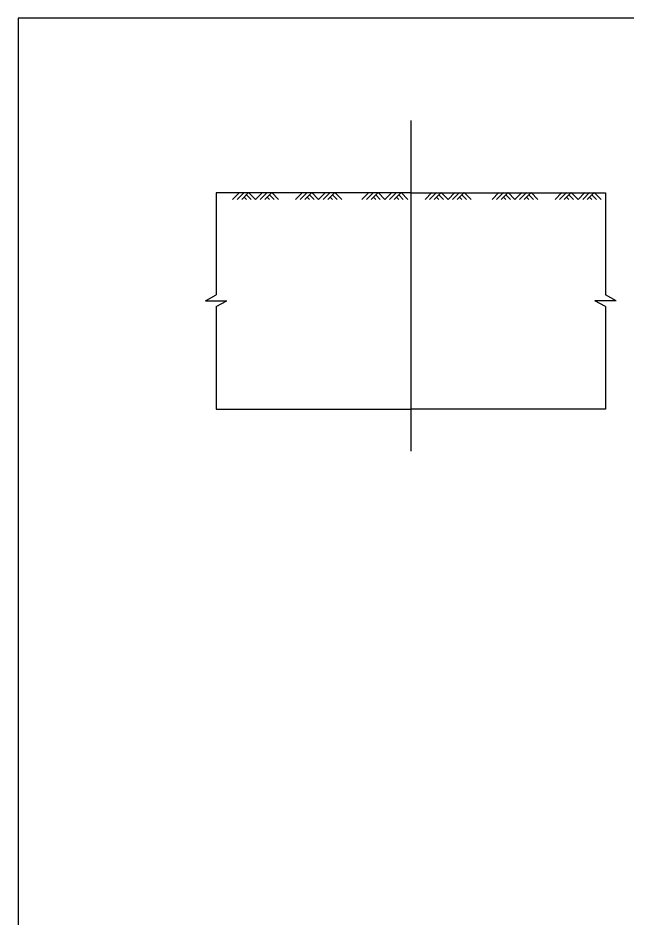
# Model space of a CAD drawing. Header units: metres. Extents: x 0 to 285, y 0 to 202.
# Drawn here: x 0 to 67.1, y 102.5 to 201.6 of the extents above; entities that cross this region are included whole.
import ezdxf

# ---------------------------------------------------------------- set-up
doc = ezdxf.new("R2010")
doc.units = ezdxf.units.M
doc.layers.add('3', color=7, linetype='Continuous')

msp = doc.modelspace()

# ---------------------------------------------------------------- linework, layer by layer
for p, q in [((285.12, 201.6), (0, 201.6)), ((0, 201.6), (0, 0)), ((23.61, 181.63), (24.37, 182.39)), ((24.12, 181.63), (24.88, 182.39)), ((24.63, 181.63), (25.38, 182.39)), ((26.14, 181.63), (25.38, 182.39)), ((26.14, 181.63), (26.9, 182.39)), ((26.65, 181.63), (27.41, 182.39)), ((27.16, 181.63), (27.92, 182.39)), ((28.68, 181.63), (27.92, 182.39)), ((30.55, 181.63), (31.31, 182.39)), ((31.06, 181.63), (31.82, 182.39)), ((31.57, 181.63), (32.32, 182.39)), ((33.08, 181.63), (32.32, 182.39)), ((33.08, 181.63), (33.84, 182.39)), ((33.59, 181.63), (34.35, 182.39)), ((34.1, 181.63), (34.86, 182.39)), ((35.62, 181.63), (34.86, 182.39)), ((37.85, 181.63), (38.61, 182.39)), ((38.35, 181.63), (39.11, 182.39)), ((38.86, 181.63), (39.62, 182.39)), ((40.38, 181.63), (39.62, 182.39)), ((40.38, 181.63), (41.14, 182.39)), ((40.88, 181.63), (41.64, 182.39)), ((41.39, 181.63), (42.15, 182.39)), ((42.91, 181.63), (42.15, 182.39)), ((44.79, 181.63), (45.55, 182.39)), ((45.29, 181.63), (46.05, 182.39)), ((45.8, 181.63), (46.56, 182.39)), ((47.32, 181.63), (46.56, 182.39)), ((47.32, 181.63), (48.08, 182.39)), ((47.82, 181.63), (48.58, 182.39)), ((48.33, 181.63), (49.09, 182.39)), ((49.85, 181.63), (49.09, 182.39)), ((52.16, 181.63), (52.92, 182.39)), ((52.66, 181.63), (53.42, 182.39)), ((53.17, 181.63), (53.93, 182.39)), ((54.69, 181.63), (53.93, 182.39)), ((54.69, 181.63), (55.45, 182.39)), ((55.2, 181.63), (55.96, 182.39)), ((55.7, 181.63), (56.46, 182.39)), ((57.22, 181.63), (56.46, 182.39)), ((59.1, 181.63), (59.86, 182.39)), ((59.6, 181.63), (60.36, 182.39)), ((60.11, 181.63), (60.87, 182.39)), ((61.63, 181.63), (60.87, 182.39)), ((61.63, 181.63), (62.39, 182.39)), ((62.14, 181.63), (62.9, 182.39)), ((62.64, 181.63), (63.4, 182.39)), ((64.16, 181.63), (63.4, 182.39)), ((25.13, 181.63), (24.88, 181.89)), ((25.64, 181.63), (25.13, 182.14)), ((27.66, 181.63), (27.41, 181.89)), ((28.17, 181.63), (27.66, 182.14)), ((32.07, 181.63), (31.82, 181.89)), ((32.58, 181.63), (32.07, 182.14)), ((34.6, 181.63), (34.35, 181.89)), ((35.11, 181.63), (34.6, 182.14)), ((39.37, 181.63), (39.11, 181.89)), ((39.87, 181.63), (39.37, 182.14)), ((41.9, 181.63), (41.64, 181.89)), ((42.4, 181.63), (41.9, 182.14)), ((46.31, 181.63), (46.05, 181.89)), ((46.81, 181.63), (46.31, 182.14)), ((48.84, 181.63), (48.58, 181.89)), ((49.34, 181.63), (48.84, 182.14)), ((53.68, 181.63), (53.42, 181.89)), ((54.18, 181.63), (53.68, 182.14)), ((56.21, 181.63), (55.96, 181.89)), ((56.72, 181.63), (56.21, 182.14)), ((60.62, 181.63), (60.36, 181.89)), ((61.12, 181.63), (60.62, 182.14)), ((63.15, 181.63), (62.9, 181.89)), ((63.66, 181.63), (63.15, 182.14))]:
    msp.add_line(p, q)
at = {"layer": '3'}
for p, q in [((43.22, 190.34), (43.22, 153.95)), ((43.22, 182.38), (21.81, 182.38)), ((21.81, 182.38), (21.81, 171.13)), ((43.22, 182.38), (64.64, 182.38)), ((64.64, 182.38), (64.64, 171.13)), ((20.62, 170.48), (21.81, 171.13)), ((65.83, 170.48), (64.64, 171.13)), ((20.62, 170.48), (22.98, 170.48)), ((21.81, 169.85), (22.98, 170.48)), ((21.81, 169.85), (21.81, 158.57)), ((65.83, 170.48), (63.47, 170.48)), ((64.64, 169.85), (63.47, 170.48)), ((64.64, 169.85), (64.64, 158.57)), ((21.81, 158.57), (43.22, 158.57)), ((64.64, 158.57), (43.22, 158.57))]:
    msp.add_line(p, q, dxfattribs=at)

doc.saveas('drawing.dxf')
